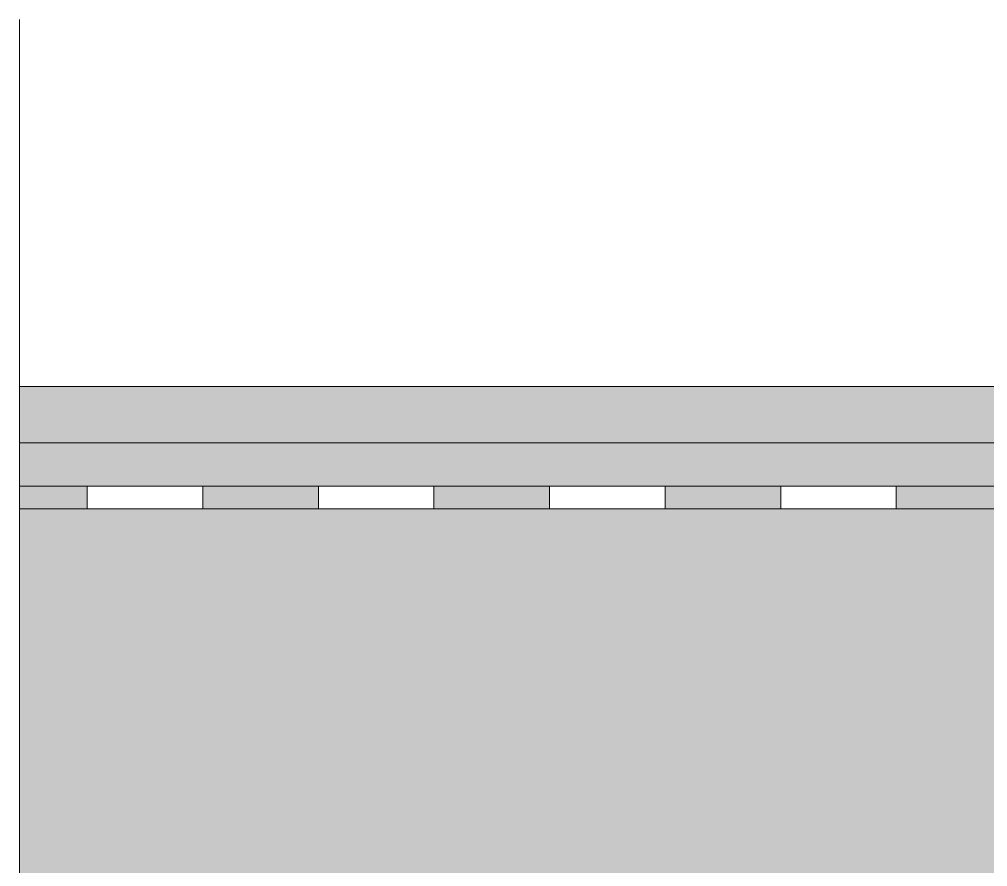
# Model space of a CAD drawing. Header units: millimetres. Extents: x -12447 to 83753, y -46415 to 46712.
# Drawn here: x 82560.2 to 82646, y 3540.6 to 3615.7 of the extents above; entities that cross this region are included whole.
import ezdxf

# ---------------------------------------------------------------- set-up
doc = ezdxf.new("R2010")
doc.units = ezdxf.units.MM
doc.layers.add('Аннотация', color=7, linetype='Continuous', lineweight=20)
doc.layers.add('Узлы', color=7, linetype='Continuous', lineweight=18)
doc.layers.add('Линии', color=7, linetype='Continuous', lineweight=9, true_color=0x00a600)

# ---------------------------------------------------------------- blocks, each defined once
blk = doc.blocks.new('Гидроизоляция_черная - Гидроизоляция_черная 3-6505781-Сечение по поддону')
at = {"layer": 'Узлы', "lineweight": 20}
for points in [[(1488.653, 3572.305), (1488.653, 3574.305), (1482.634, 3574.305), (1482.634, 3572.305)], [(1509.153, 3572.305), (1509.153, 3574.305), (1498.903, 3574.305), (1498.903, 3572.305)], [(1529.653, 3572.305), (1529.653, 3574.305), (1519.403, 3574.305), (1519.403, 3572.305)], [(1550.153, 3572.305), (1550.153, 3574.305), (1539.903, 3574.305), (1539.903, 3572.305)], [(1560.403, 3572.305), (1570.653, 3572.305), (1570.653, 3574.305), (1560.403, 3574.305), (1560.403, 3574.16)]]:
    blk.add_hatch(color=256, dxfattribs=at).paths.add_polyline_path(points)
for p, q in [((1488.653, 3574.305), (1482.634, 3574.305)), ((1498.903, 3574.305), (1488.653, 3574.305)), ((1488.653, 3572.305), (1488.653, 3574.305)), ((1509.153, 3574.305), (1498.903, 3574.305)), ((1498.903, 3574.305), (1498.903, 3572.305)), ((1519.403, 3574.305), (1509.153, 3574.305)), ((1509.153, 3572.305), (1509.153, 3574.305)), ((1529.653, 3574.305), (1519.403, 3574.305)), ((1519.403, 3574.305), (1519.403, 3572.305)), ((1539.903, 3574.305), (1529.653, 3574.305)), ((1529.653, 3572.305), (1529.653, 3574.305)), ((1550.153, 3574.305), (1539.903, 3574.305)), ((1539.903, 3574.305), (1539.903, 3572.305)), ((1560.403, 3574.305), (1550.153, 3574.305)), ((1550.153, 3572.305), (1550.153, 3574.305)), ((1570.653, 3574.305), (1560.403, 3574.305)), ((1560.403, 3574.305), (1560.403, 3572.305)), ((1482.634, 3572.305), (1488.653, 3572.305)), ((1488.653, 3572.305), (1498.903, 3572.305)), ((1498.903, 3572.305), (1509.153, 3572.305)), ((1509.153, 3572.305), (1519.403, 3572.305)), ((1519.403, 3572.305), (1529.653, 3572.305)), ((1529.653, 3572.305), (1539.903, 3572.305)), ((1539.903, 3572.305), (1550.153, 3572.305)), ((1550.153, 3572.305), (1560.403, 3572.305)), ((1560.403, 3572.305), (1570.653, 3572.305))]:
    blk.add_line(p, q, dxfattribs=at)
blk = doc.blocks.new('ADSK_Обрыв_Линия - По умолчанию-6157762-Сечение по поддону')
at = {"layer": 'Узлы', "lineweight": 20}
blk.add_line((1482.634, 3585.712), (1482.634, 3489.897), dxfattribs=at)

msp = doc.modelspace()

# ---------------------------------------------------------------- hatches: boundary and pattern name
at = {"layer": 'Узлы', "lineweight": 20, "true_color": 0xffffff}
h = msp.add_hatch(color=7, dxfattribs=at)
h.paths.add_polyline_path([(83048.144, 3558.196), (83048.144, 3563.207), (82748.548, 3583.16), (82560.16, 3583.16), (82560.16, 3578.16), (82748.847, 3578.149), (83003.394, 3561.179)])
h.paths.add_polyline_path([(83077.171, 3558.255), (83376.694, 3578.16), (83561.339, 3578.16), (83561.339, 3583.16), (83375.584, 3583.16), (83077.171, 3563.266), (83077.171, 3562.269)])
h = msp.add_hatch(color=7, dxfattribs=at)
h.paths.add_polyline_path([(83048.144, 3554.189), (83048.144, 3558.196), (82748.548, 3578.16), (82560.16, 3578.16), (82560.16, 3574.305), (82750.938, 3574.271), (82751.679, 3574.005), (83042.208, 3554.586)])
h.paths.add_polyline_path([(83077.171, 3554.248), (83376.694, 3574.16), (83561.339, 3574.16), (83561.339, 3578.16), (83375.584, 3578.149), (83077.171, 3558.255), (83077.171, 3554.598)])
at = {"layer": 'Узлы', "lineweight": 9}
h = msp.add_hatch(dxfattribs=at)
h.set_pattern_fill('FP_206', color=256, style=0, pattern_type=2)
h.set_pattern_definition([(0, (81077.526, 0), (40.64, 10.16), [3.353, -27.127, 3.353, -27.127, -162.56]), (0, (81077.526, 0), (40.64, 10.16), [-60.96, 3.353, -57.607, 3.353, -27.127, -71.12]), (0, (81077.526, 0), (40.64, 10.16), [-152.4, 3.353, -16.967, 3.353, -47.447]), (120, (81092.766, 5.08), (-29.118818, 30.115272), [3.353, -27.127, 3.353, -27.127, -162.56]), (120, (81092.766, 5.08), (-29.118818, 30.115272), [-60.96, 3.353, -57.607, 3.353, -27.127, -71.12]), (120, (81092.766, 5.08), (-29.118818, 30.115272), [-152.4, 3.353, -16.967, 3.353, -47.447]), (240, (81097.846, 25.4), (-11.521182, -40.275272), [3.353, -27.127, 3.353, -27.127, -162.56]), (240, (81097.846, 25.4), (-11.521182, -40.275272), [-60.96, 3.353, -57.607, 3.353, -27.127, -71.12]), (240, (81097.846, 25.4), (-11.521182, -40.275272), [-152.4, 3.353, -16.967, 3.353, -47.447])])
h.paths.add_polyline_path([(83048.144, 3514.098), (83048.144, 3548.196), (82750.211, 3569.169), (82749.881, 3569.41), (82749.638, 3570.136), (82749.863, 3570.587), (82749.708, 3571.13), (82750.149, 3571.866), (82750.772, 3572.061), (82750.639, 3572.138), (82750.047, 3572.305), (82560.16, 3572.305), (82560.16, 3533.16), (82762.216, 3533.16), (82797.414, 3530.813)])
h.paths.add_polyline_path([(83077.171, 3514.157), (83362.216, 3533.16), (83561.339, 3533.16), (83561.339, 3572.045), (83378.751, 3572.045), (83379.06, 3571.42), (83379.043, 3571.159), (83378.619, 3570.522), (83377.739, 3570.329), (83377.249, 3570.219), (83377.841, 3570.019), (83378.18, 3569.333), (83378.129, 3569.021), (83377.739, 3568.436), (83377.116, 3568.26), (83077.171, 3548.211), (83077.171, 3515.123)])

# ---------------------------------------------------------------- linework, layer by layer
at = {"layer": 'Аннотация'}
msp.add_line((82560.16, 3585.712), (82560.16, 3615.712), dxfattribs=at)
at = {"layer": 'Линии', "color": 7}
for p, q in [((82748.847, 3583.16), (82560.16, 3583.16)), ((82748.681, 3578.16), (82560.16, 3578.16)), ((82560.16, 3578.16), (82748.681, 3578.16))]:
    msp.add_line(p, q, dxfattribs=at)

# ---------------------------------------------------------------- block references
at = {"layer": 'Узлы', "lineweight": 20}
for name in ['ADSK_Обрыв_Линия - По умолчанию-6157762-Сечение по поддону', 'Гидроизоляция_черная - Гидроизоляция_черная 3-6505781-Сечение по поддону']:
    msp.add_blockref(name, (81077.526, 0), dxfattribs=at)

doc.saveas('drawing.dxf')
